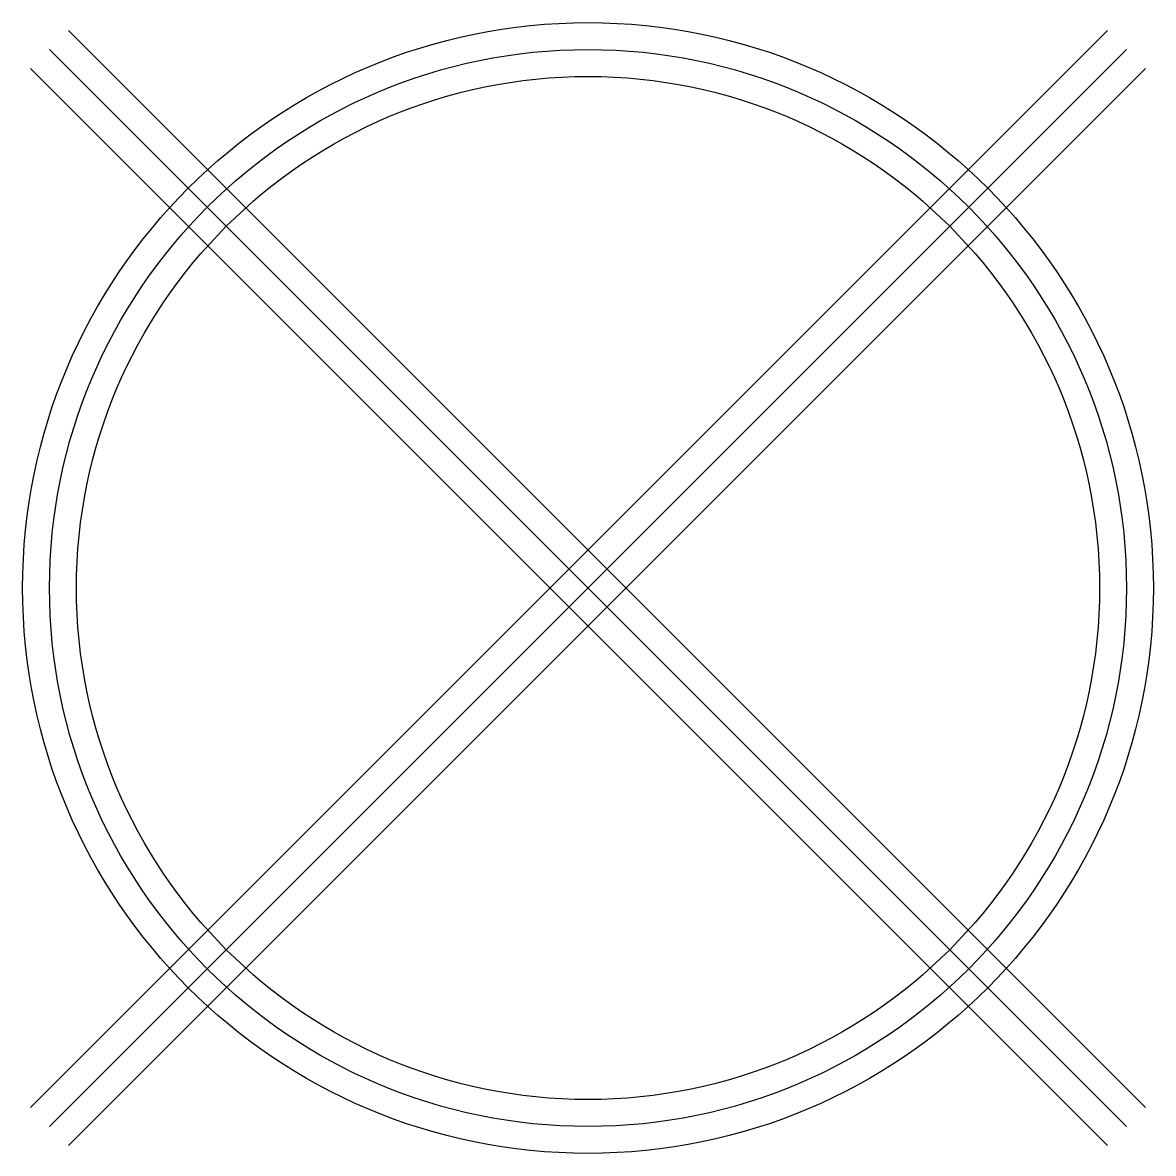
# Model space of a CAD drawing. Header units: inches. Extents: x -1.05 to 1.05, y -1.05 to 1.05.
import ezdxf

# ---------------------------------------------------------------- set-up
doc = ezdxf.new("R2010")
doc.units = ezdxf.units.IN
doc.header["$MEASUREMENT"] = 0

msp = doc.modelspace()

# ---------------------------------------------------------------- linework, layer by layer
for p, q in [((-1.0354, -0.9646), (0.9646, 1.0354)), ((1.0354, -0.9646), (-0.9646, 1.0354)), ((-1, -1), (1, 1)), ((1, -1), (-1, 1)), ((0.9646, -1.0354), (-1.0354, 0.9646)), ((-0.9646, -1.0354), (1.0354, 0.9646))]:
    msp.add_line(p, q)
for radius in [1.05, 1, 0.95]:
    msp.add_circle((0, 0), radius)

doc.saveas('drawing.dxf')
